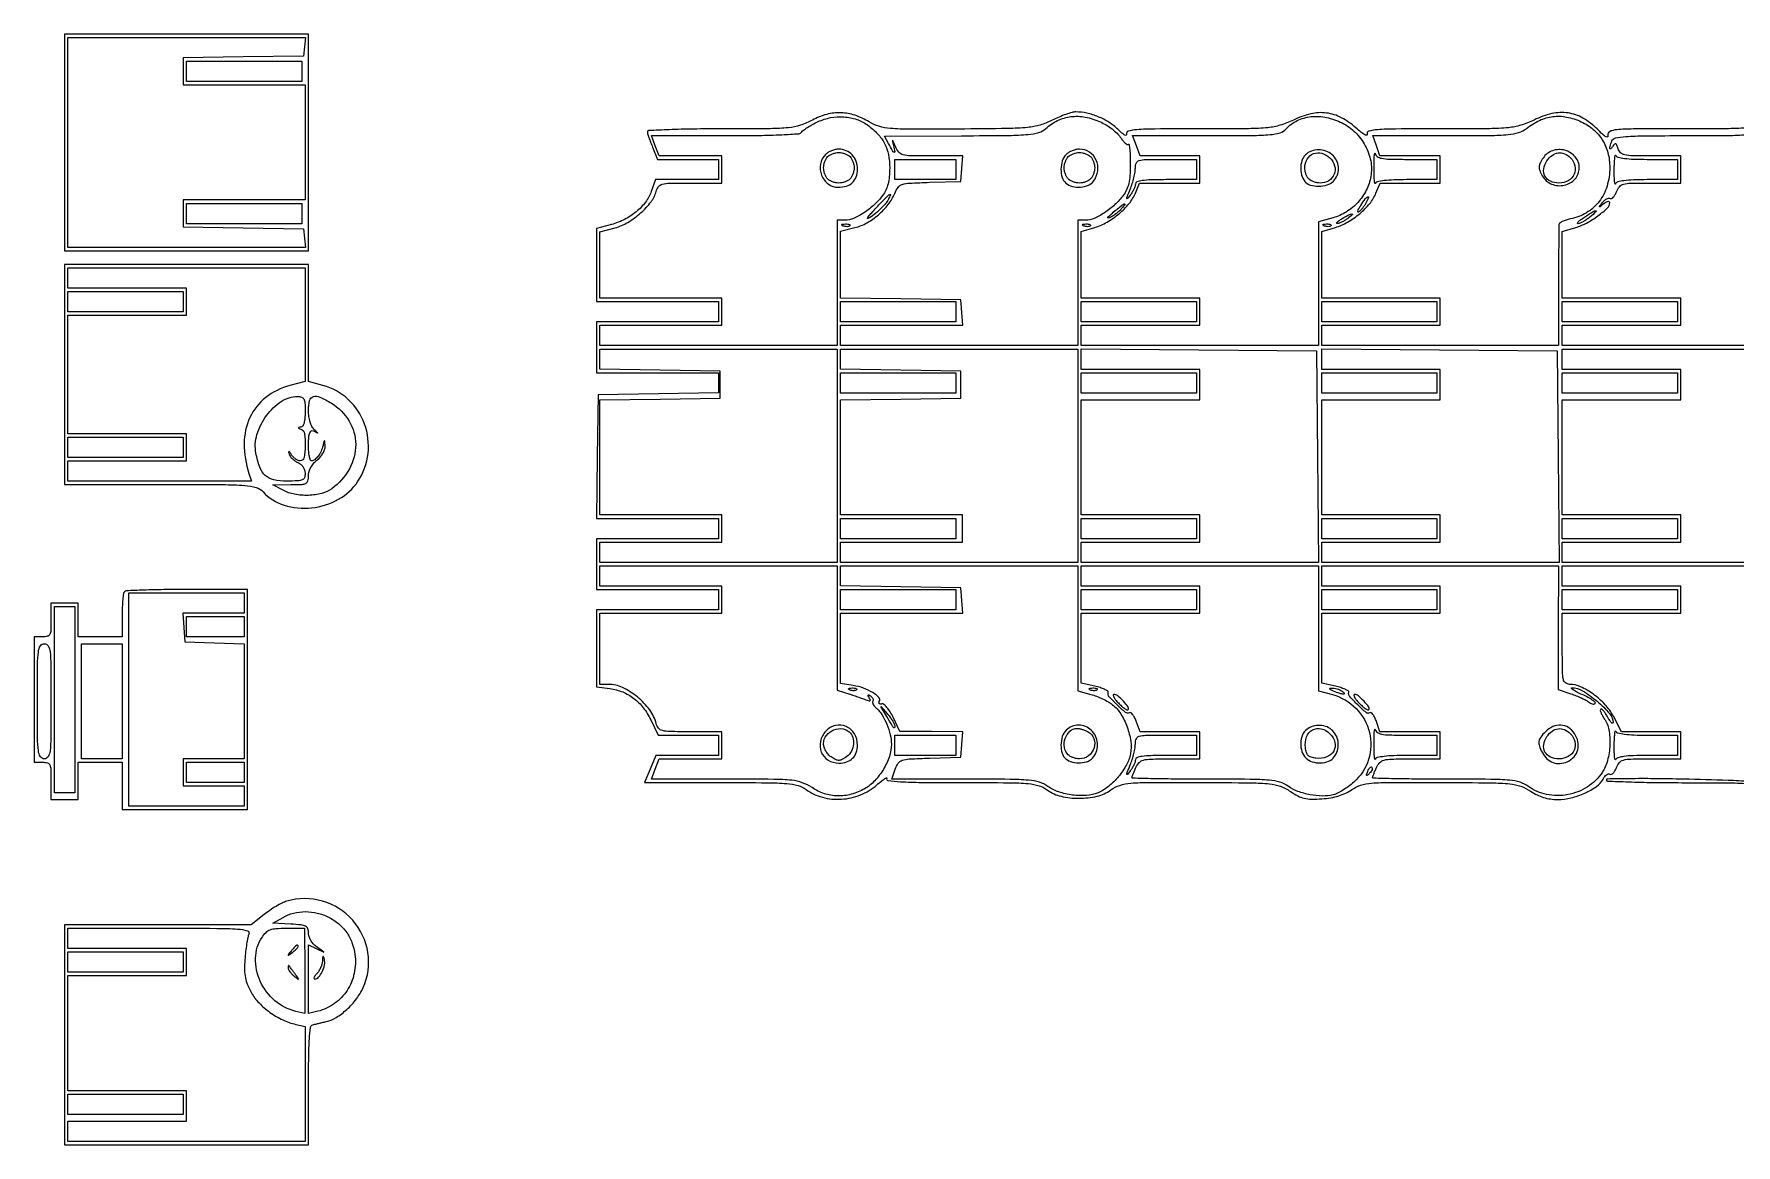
# Model space of a CAD drawing. Extents: x 210 to 1493, y 694 to 1022.
# Drawn here: x 210 to 712, y 694 to 1022 of the extents above; entities that cross this region are included whole.
import ezdxf

# ---------------------------------------------------------------- set-up
doc = ezdxf.new("R2010")
doc.units = 0

msp = doc.modelspace()

# ---------------------------------------------------------------- linework, layer by layer
for points in [[(219, 990), (219, 958), (255, 958), (291, 958), (291, 990), (291, 1022), (255, 1022), (219, 1022)], [(289.816422, 1018.25), (289.5, 1015.5), (271.75, 1015.226926), (254, 1014.953851), (254, 1010.976926), (254, 1007), (272, 1007), (290, 1007), (290, 990), (290, 973), (272, 973), (254, 973), (254, 969.023074), (254, 965.046149), (271.75, 964.773074), (289.5, 964.5), (289.816422, 961.75), (290.132845, 959), (255.066422, 959), (220, 959), (220, 990), (220, 1021), (255.066422, 1021), (290.132845, 1021)], [(289, 1011), (289, 1008), (272, 1008), (255, 1008), (255, 1011), (255, 1014), (272, 1014), (289, 1014)], [(482, 982), (482, 979), (473, 979), (464, 979), (464, 982), (464, 985), (473, 985), (482, 985)], [(289, 969), (289, 966), (272, 966), (255, 966), (255, 969), (255, 972), (272, 972), (289, 972)], [(254, 943), (254, 940), (237, 940), (220, 940), (220, 943), (220, 946), (237, 946), (254, 946)], [(482, 940), (482, 937), (465, 937), (448, 937), (448, 940), (448, 943), (465, 943), (482, 943)], [(553, 940), (553, 937), (536, 937), (519, 937), (519, 940), (519, 943), (536, 943), (553, 943)], [(624, 940), (624, 937), (607, 937), (590, 937), (590, 940), (590, 943), (607, 943), (624, 943)], [(695, 940), (695, 937), (678, 937), (661, 937), (661, 940), (661, 943), (678, 943), (695, 943)], [(447, 897.5), (447, 866), (412, 866), (377, 866), (377, 869), (377, 872), (395, 872), (413, 872), (413, 876), (413, 880), (395, 880), (377, 880), (377, 896.976926), (377, 913.953851), (394.75, 914.226926), (412.5, 914.5), (412.5, 918.5), (412.5, 922.5), (394.75, 922.773074), (377, 923.046149), (377, 926.023074), (377, 929), (412, 929), (447, 929)], [(518, 897.5), (518, 866), (483, 866), (448, 866), (448, 869), (448, 872), (466, 872), (484, 872), (484, 876), (484, 880), (466, 880), (448, 880), (448, 896.976926), (448, 913.953851), (465.75, 914.226926), (483.5, 914.5), (483.5, 918.5), (483.5, 922.5), (465.75, 922.773074), (448, 923.046149), (448, 926.023074), (448, 929), (483, 929), (518, 929)], [(588.764247, 897.25), (589.028493, 866), (554.014247, 866), (519, 866), (519, 869), (519, 872), (536.5, 872), (554, 872), (554, 876), (554, 880), (536.5, 880), (519, 880), (519, 897), (519, 914), (536.5, 914), (554, 914), (554, 918.5), (554, 923), (536.5, 923), (519, 923), (519, 926.012958), (519, 929.025916), (553.75, 928.762958), (588.5, 928.5)], [(659.764247, 897.25), (660.028493, 866), (625.014247, 866), (590, 866), (590, 869), (590, 872), (607.5, 872), (625, 872), (625, 876), (625, 880), (607.5, 880), (590, 880), (590, 897), (590, 914), (607.5, 914), (625, 914), (625, 918.5), (625, 923), (607.5, 923), (590, 923), (590, 926.012958), (590, 929.025916), (624.75, 928.762958), (659.5, 928.5)], [(730, 897.5), (730, 866), (695.5, 866), (661, 866), (661, 869), (661, 872), (678.5, 872), (696, 872), (696, 876), (696, 880), (678.5, 880), (661, 880), (661, 897), (661, 914), (678.5, 914), (696, 914), (696, 918.5), (696, 923), (678.5, 923), (661, 923), (661, 926), (661, 929), (695.5, 929), (730, 929)], [(482, 919), (482, 916), (465, 916), (448, 916), (448, 919), (448, 922), (465, 922), (482, 922)], [(553, 919), (553, 916), (536, 916), (519, 916), (519, 919), (519, 922), (536, 922), (553, 922)], [(624, 919), (624, 916), (607, 916), (590, 916), (590, 919), (590, 922), (607, 922), (624, 922)], [(695, 919), (695, 916), (678, 916), (661, 916), (661, 919), (661, 922), (678, 922), (695, 922)], [(254, 900), (254, 897), (237, 897), (220, 897), (220, 900), (220, 903), (237, 903), (254, 903)], [(482, 876), (482, 873), (465, 873), (448, 873), (448, 876), (448, 879), (465, 879), (482, 879)], [(553, 876), (553, 873), (536, 873), (519, 873), (519, 876), (519, 879), (536, 879), (553, 879)], [(624, 876), (624, 873), (607, 873), (590, 873), (590, 876), (590, 879), (607, 879), (624, 879)], [(695, 876), (695, 873), (678, 873), (661, 873), (661, 876), (661, 879), (678, 879), (695, 879)], [(272, 854), (272, 851), (262.942502, 851), (253.885004, 851), (254.192502, 846.75), (254.5, 842.5), (263.25, 842.211067), (272, 841.922134), (272, 824.961067), (272, 808), (263, 808), (254, 808), (254, 804), (254, 800), (263, 800), (272, 800), (272, 797), (272, 794), (255, 794), (238, 794), (238, 825.5), (238, 857), (255, 857), (272, 857)], [(482, 855), (482, 852), (465, 852), (448, 852), (448, 855), (448, 858), (465, 858), (482, 858)], [(553, 855), (553, 852), (536, 852), (519, 852), (519, 855), (519, 858), (536, 858), (553, 858)], [(624, 855), (624, 852), (607, 852), (590, 852), (590, 855), (590, 858), (607, 858), (624, 858)], [(695, 855), (695, 852), (678, 852), (661, 852), (661, 855), (661, 858), (678, 858), (695, 858)], [(222, 825.5), (222, 798), (219, 798), (216, 798), (216, 825.5), (216, 853), (219, 853), (222, 853)], [(272, 847), (272, 844), (263.5, 844), (255, 844), (255, 847), (255, 850), (263.5, 850), (272, 850)], [(236, 825), (236, 808), (230, 808), (224, 808), (224, 825), (224, 842), (230, 842), (236, 842)], [(482, 812), (482, 809), (473, 809), (464, 809), (464, 812), (464, 815), (473, 815), (482, 815)], [(272, 804), (272, 801), (263.5, 801), (255, 801), (255, 804), (255, 807), (263.5, 807), (272, 807)], [(254, 748), (254, 745), (237, 745), (220, 745), (220, 748), (220, 751), (237, 751), (254, 751)], [(254, 706), (254, 703), (237, 703), (220, 703), (220, 706), (220, 709), (237, 709), (254, 709)]]:
    msp.add_lwpolyline(points, close=True)
for points in [[(716.052579, 994.300768, -0.016918), (710.067655, 994.052086, -0.001923), (696.528242, 994, 0.001283), (681.981677, 993.962669, 0.020504), (677.060981, 993.735494, 0.087984), (674.956459, 993.169665, 0.376391), (674.476631, 992.073628, -0.292349), (674.364467, 991.654547, -0.329968), (673.957332, 991.612464, -0.052346), (672.920895, 992.382584, -0.010442), (671.254503, 993.980791, 0.06602), (667.073165, 997.182944, 0.095569), (662.68494, 998.691622, 0.092015), (657.926394, 998.487213, 0.057205), (652.644373, 996.614437, -0.038249), (648.781403, 995.077991, -0.05196), (645.10505, 994.339388, -0.021766), (639.493032, 994.0534, -0.001848), (625.04334, 994, 0.001597), (611.794196, 993.957677, 0.017263), (606.444229, 993.738684, 0.050006), (603.873289, 993.28316, 0.44116), (603.413319, 992.365291, -0.516723), (603.248285, 992.117451, -0.139903), (602.698255, 992.257044, -0.038258), (601.574236, 993.031028, -0.013803), (600.098174, 994.292341, 0.061914), (595.81068, 997.29561, 0.090798), (591.431503, 998.680412, 0.088722), (586.77061, 998.438739, 0.056618), (581.644373, 996.614437, -0.038249), (577.781403, 995.077991, -0.05196), (574.10505, 994.339388, -0.021766), (568.493032, 994.0534, -0.001848), (554.04334, 994, 0.001589), (540.769009, 993.957806, 0.017343), (535.431619, 993.738642, 0.050813), (532.875434, 993.280727, 0.440112), (532.415655, 992.359204, -0.412658), (532.298958, 992.095294, -0.228547), (531.9144, 992.125217, -0.046942), (531.025601, 992.760875, -0.014865), (529.82509, 993.866747, 0.052348), (527.21288, 995.934221, 0.043268), (524.059893, 997.569422, 0.043432), (520.686725, 998.631895, 0.053965), (517.419478, 998.994423, 0.06929), (516.310641, 998.843048, 0.01641), (514.526933, 998.277858, 0.016577), (512.501566, 997.485709, 0.01567), (510.494099, 996.547221, -0.045601), (506.909038, 995.125652, -0.048146), (503.190376, 994.409896, -0.019973), (497.332688, 994.093315, -0.00186), (482.860016, 993.943786, -0.001721), (468.416737, 993.898017, -0.019631), (462.722948, 994.123214, -0.051525), (459.331335, 994.746507, -0.067319), (456.453709, 996.02861, 0.056574), (452.279361, 997.996595, 0.07378), (448.12988, 998.752637, 0.074081), (443.952812, 998.270314, 0.057612), (439.697085, 996.580635, -0.044037), (436.161952, 995.065005, -0.055266), (432.674572, 994.334106, -0.02223), (427.223114, 994.051893, -0.001817), (412.947085, 994, 0.003749), (404.531582, 993.936905, 0.006246), (397.446956, 993.742124, 0.001563), (391.340501, 993.478742, 0.400737), (391, 993.122124, 0.072911), (391.077669, 992.592325, 0.008326), (391.444567, 991.438125, 0.009915), (391.93389, 990.073354, 0.007922), (392.51342, 988.622124), (394.02684, 985), (403.01342, 985), (412, 985), (412, 982), (412, 979), (402.700888, 979), (393.401777, 979), (392.154055, 975.549486, -0.074539), (390.438408, 972.377253, -0.058166), (387.733692, 969.535982, -0.055169), (384.286821, 967.259984, -0.053054), (380.380836, 965.756885), (376, 964.58519), (376, 953.792595), (376, 943), (394, 943), (412, 943), (412, 940), (412, 937), (394, 937), (376, 937), (376, 929.5), (376, 922), (394, 922), (412, 922), (412, 919.023074), (412, 916.046149), (394.25, 915.773074), (376.5, 915.5), (376.227441, 897.25), (375.954883, 879), (393.977441, 879), (412, 879), (412, 876), (412, 873), (394, 873), (376, 873), (376, 865.5), (376, 858), (394, 858), (412, 858), (412, 855), (412, 852), (394, 852), (376, 852), (376, 840.631669), (376, 829.263338), (379.953174, 828.733106, -0.062353), (383.721595, 827.739186, -0.068041), (387.008551, 825.864637, -0.065352), (389.773966, 823.103169, -0.051233), (392.003379, 819.49302), (394.178413, 815), (403.089206, 815), (412, 815), (412, 812), (412, 809), (402.75, 808.989829), (393.5, 808.979658), (391.824262, 804.989829), (390.148524, 801), (412.614755, 801, -0.001835), (426.369311, 800.949525, -0.018233), (432.13282, 800.696918, -0.045983), (435.449396, 800.120213, -0.093413), (437.823549, 798.972334, 0.094545), (442.655698, 796.649399, 0.080927), (448.28322, 796.095693, 0.0792), (453.90518, 797.36171, 0.084453), (458.717336, 800.299324, -0.008453), (460.081877, 801.4479, -0.023443), (461.090731, 802.192614, -0.092293), (461.539673, 802.385049, -0.660549), (461.636938, 802.25, 0.543876), (461.959745, 801.586691, 0.016116), (465.655175, 801.255476, 0.012115), (471.87789, 801.050483, 0.002175), (483.481476, 801, -0.001671), (497.873787, 800.951894, -0.020211), (503.399129, 800.691445, -0.055657), (506.586494, 800.049586, -0.081863), (509.124273, 798.75, 0.103286), (513.070666, 796.936297, 0.05724), (518.360857, 796.348807, 0.056967), (523.687845, 796.977985, 0.097353), (527.7526, 798.819945, -0.075891), (530.418691, 800.167789, -0.058154), (533.622989, 800.818699, -0.020602), (539.14231, 801.056365, -0.001581), (554.007236, 801.036662, -0.001547), (569.18652, 800.92156, -0.022124), (574.586958, 800.624677, -0.062768), (577.808951, 799.88883, -0.062396), (580.754636, 798.375679, 0.029471), (582.968891, 797.047663, 0.063265), (584.832595, 796.356872, 0.055919), (586.951736, 796.108068, 0.018847), (590.065397, 796.209419, 0.024054), (592.695862, 796.522136, 0.03219), (595.034639, 797.071681, 0.035553), (597.077268, 797.855068, 0.045401), (598.817997, 798.870402, -0.078181), (601.449498, 800.183143, -0.056099), (604.679098, 800.819706, -0.020148), (610.255718, 801.055392, -0.001609), (625.007236, 801.036662, -0.001592), (640.005506, 800.921612, -0.021335), (645.500354, 800.627256, -0.059573), (648.758812, 799.915049, -0.065604), (651.644183, 798.466717, 0.034244), (653.537477, 797.363066, 0.040386), (655.464227, 796.59666, 0.040362), (657.490076, 796.149646, 0.034137), (659.679385, 796, 0.061107), (663.550299, 796.474853, 0.045172), (667.629789, 797.892298, 0.046661), (671.099616, 799.869531, 0.117587), (673.016738, 802.031274, -0.046845), (673.501474, 802.763103, -0.069496), (674.061598, 803.28847, -0.093053), (674.606057, 803.537543, -0.201943), (675.052046, 803.467834, 0.249728), (675.489753, 803.439725, 0.0933), (676.010113, 803.804481, 0.06408), (676.535051, 804.501673, 0.038536), (676.977122, 805.439826, -0.08696), (677.853675, 806.912789, -0.153649), (679.044546, 807.652115, -0.058048), (681.212719, 807.945978, -0.004687), (686.975249, 808), (696, 808), (696, 812), (696, 816), (687.248283, 816), (678.496566, 816), (676.07908, 820.557006, 0.064995), (673.646475, 823.982128, 0.048079), (670.171938, 827.075009, 0.049798), (666.413017, 829.286279, 0.108482), (663.162142, 830, -0.166302), (661.957068, 830.412212, -0.179012), (661.30148, 831.464074, -0.04747), (661.044497, 833.829631, -0.003335), (661, 840.5), (661, 851), (678.5, 851), (696, 851), (696, 855), (696, 859), (678.5, 859), (661, 859), (661, 862), (661, 865), (695.5, 865), (730, 865)], [(730, 930), (695.5, 930), (661, 930), (661, 933), (661, 936), (678.5, 936), (696, 936), (696, 940), (696, 944), (678.5, 944), (661, 944), (661, 953.841712), (661, 963.683425), (664.954934, 964.868352, 0.051637), (668.145432, 966.195806, 0.033456), (671.525985, 968.335766, 0.029458), (674.314436, 970.637793, 0.208381), (675, 972.211338, 0.260187), (674.846741, 972.485917, 0.188151), (674.494729, 972.550215, 0.085121), (673.934138, 972.338491, 0.033541), (673.25, 971.872445, -0.001578), (672.122265, 970.993749, -0.369968), (672.000154, 970.999854, -0.385159), (671.990989, 971.118882, -0.00161), (672.863307, 972.23899, -0.044694), (673.45054, 972.864038, -0.060365), (674.087158, 973.305834, -0.075316), (674.674654, 973.510841, -0.186872), (675.115179, 973.428815, 0.263147), (675.528167, 973.412722, 0.087268), (676.028658, 973.793019, 0.060116), (676.539709, 974.498611, 0.035874), (676.977122, 975.439826, -0.08696), (677.853675, 976.912789, -0.153649), (679.044546, 977.652115, -0.058048), (681.212719, 977.945978, -0.004687), (686.975249, 978), (696, 978), (696, 982), (696, 986), (687.067388, 986, -0.005154), (681.681984, 986.055519, -0.049472), (679.407207, 986.328612, -0.133514), (678.197491, 986.964261, -0.129264), (677.458064, 988.132128, 0.020755), (677.07385, 989.188508, 0.184636), (676.740546, 989.542363, 0.322489), (676.377432, 989.478617, 0.052177), (675.905989, 988.882128, -0.046316), (675.311886, 988.112105, -0.612979), (675.045473, 988.188348, -0.124403), (675.085946, 988.919628, -0.015897), (675.606989, 990.418213, -0.257537), (676.655572, 991.301907, -0.030769), (679.771208, 991.723929, -0.016187), (685.322898, 991.950257, -0.002094), (697.202618, 992, 0.002083), (709.860004, 992.052739, 0.01882), (715.389222, 992.30709, 0.045287)], [(716.170768, 801.265926, 0.015813), (709.920149, 801.654549, 0.002124), (696.748882, 802, 0.003088), (688.025049, 802.137829, 0.005153), (680.681234, 802.132812, 0.001067), (674.292896, 802.048979, 0.410188), (673.998882, 801.75, 0.402245), (674.293244, 801.444218, 0.001113), (680.535609, 801.211145, 0.005264), (687.718236, 801.03466, 0.003159), (696.25, 800.96879, -0.001727), (710.657085, 800.89882, -0.021615), (716.102043, 800.617968, -0.057205)]]:
    msp.add_lwpolyline(points, format="xyb")
for points in [[(455.938211, 995.160396, -0.044537), (458.987415, 992.482351, -0.070849), (461.000462, 989.660428, -0.072024), (462.124998, 986.4236, -0.047679), (462.5, 982.5, -0.022005), (462.383331, 979.850274, -0.040639), (462.020457, 977.726621, -0.04783), (461.376053, 975.939429, -0.049049), (460.408052, 974.32333, -0.048276), (457.986343, 971.639819, -0.0388), (454.919399, 969.246766, -0.040093), (451.815043, 967.531073, -0.106589), (449.352117, 967), (447, 967), (447, 948.5), (447, 930), (412, 930), (377, 930), (377, 933), (377, 936), (395, 936), (413, 936), (413, 940), (413, 944), (395, 944), (377, 944), (377, 953.792595), (377, 963.58519), (381.449256, 964.775185, 0.070402), (385.201028, 966.36988, 0.045476), (389.012229, 969.168436, 0.046302), (392.101726, 972.458343, 0.104263), (393.594141, 975.519067, -0.102952), (394.283996, 976.943227, -0.169516), (395.392458, 977.667383, -0.05666), (397.562079, 977.950264, -0.004113), (403.608408, 978), (413, 978), (413, 982), (413, 986), (403.719238, 986), (394.438475, 986), (393.306102, 989), (392.173728, 992), (414.027847, 992, 0.003117), (423.895918, 992.061522, 0.009121), (430.696316, 992.270437, 0.005622), (435.68368, 992.571026, 0.240952), (436.564354, 993.104127, -0.098222), (437.066901, 993.644233, -0.016022), (438.258488, 994.448203, -0.017119), (439.743416, 995.312809, -0.014341), (441.373371, 996.129228, -0.063891), (445.084056, 997.309954, -0.061798), (449.015721, 997.534374, -0.063794), (452.764242, 996.79854, -0.077761)], [(524.672043, 996.061832, -0.031058), (526.393067, 995.147615, -0.025315), (528.114204, 993.967556, -0.026018), (529.590999, 992.714404, -0.058836), (530.531427, 991.592381, 0.023671), (531.225657, 990.634951, 0.037416), (531.916194, 989.892971, 0.043114), (532.516049, 989.42711, 0.289645), (532.876069, 989.423406, -0.532942), (533.134838, 989.306064, -0.014562), (533.335387, 987.84749, -0.017808), (533.47622, 985.892248, -0.009731), (533.516685, 983.488128, -0.016049), (533.404024, 980.245127, -0.039852), (533.057543, 977.896716, -0.051692), (532.418385, 976.027261, -0.051285), (531.408052, 974.323308, -0.048276), (528.986335, 971.639805, -0.0388), (525.919389, 969.246759, -0.040092), (522.815035, 967.531071, -0.106588), (520.352117, 967), (518, 967), (518, 948.5), (518, 930), (483, 930), (448, 930), (448, 933), (448, 936), (466.060365, 936), (484.120731, 936), (483.810365, 939.75), (483.5, 943.5), (465.75, 943.773074), (448, 944.046149), (448, 953.904359), (448, 963.76257), (452.264144, 964.836294, 0.067039), (455.775743, 966.241118, 0.049584), (459.200251, 968.652539, 0.049576), (462.083627, 971.691573, 0.066938), (463.98507, 974.963956, -0.064528), (465.000103, 976.730283, -0.155402), (466.220481, 977.586874, -0.063511), (468.367276, 977.970463, -0.00467), (474.35636, 978.213882), (483.5, 978.5), (483.810365, 982.25), (484.120731, 986), (474.753407, 986, -0.004334), (468.637194, 986.053014, -0.059642), (466.443868, 986.354229, -0.156097), (465.214073, 987.134388, -0.074649), (464.230712, 988.75, 0.000826), (463.478493, 990.532171, 0.191193), (463.354923, 990.657365, 0.616592), (463.290048, 990.603716, 0.001307), (463.661898, 989, -0.014284), (464.018319, 987.258626, -0.600789), (463.779789, 987.072689, -0.163016), (463.297582, 987.515706, -0.006293), (462.137435, 989.680558), (461.003961, 991.861116), (483.722347, 991.963267, 0.001725), (497.719979, 992.074502, 0.018424), (503.400221, 992.348735, 0.048447), (506.555502, 992.929108, 0.11943), (508.589668, 994.084239, -0.076497), (512.040742, 996.45281, -0.081792), (515.966439, 997.605387, -0.077486), (520.231627, 997.46753, -0.059879)], [(596.03811, 995.75, -0.078221), (599.948223, 992.939711, -0.075221), (602.867581, 989.0296, -0.076907), (604.452731, 984.514901, -0.088106), (604.491059, 979.947079, -0.076433), (603.161248, 975.93342, -0.066917), (600.641246, 972.298077, -0.06683), (597.246914, 969.453227, -0.075833), (593.360211, 967.751369), (589, 966.58519), (589, 948.292595), (589, 930), (554, 930), (519, 930), (519, 933), (519, 936), (536.5, 936), (554, 936), (554, 940), (554, 944), (536.5, 944), (519, 944), (519, 953.841712), (519, 963.683425), (523.01658, 964.886821, 0.058659), (526.640205, 966.45436, 0.043865), (530.201712, 968.960243, 0.044799), (533.169991, 971.958084, 0.07469), (534.998094, 974.995398), (536.242641, 978), (545.12132, 978), (554, 978), (554, 982), (554, 986), (545.219238, 986), (536.438475, 986), (535.306102, 989), (534.173728, 992), (555.931877, 992, 0.001743), (569.425594, 992.047027, 0.019571), (574.780571, 992.294107, 0.05341), (577.702576, 992.862016, 0.134948), (579.513678, 994.015114, -0.097455), (582.77726, 996.449747, -0.085718), (586.871582, 997.607709, -0.078586), (591.432514, 997.369208, -0.06458)], [(666.595463, 996.096118, -0.070618), (670.138182, 993.838811, -0.076677), (672.799153, 990.739441, -0.075147), (674.440151, 986.926038, -0.064178), (675, 982.582306, -0.07364), (674.191556, 977.122894, -0.089976), (671.841282, 972.535871, -0.094205), (668.133146, 969.217575, -0.089405), (663.398553, 967.414991, 0.030257), (662.09426, 967.087584, 0.042659), (660.986934, 966.630209, 0.04978), (660.20247, 966.120228, 0.218593), (659.961224, 965.638709, 0.007514), (659.944987, 964.784694, 0.000111), (659.926119, 959.767308, 0.000303), (659.909047, 953.943221, 0.0002), (659.896169, 947.25), (659.869889, 930), (624.934944, 930), (590, 930), (590, 933), (590, 936), (607.5, 936), (625, 936), (625, 940), (625, 944), (607.5, 944), (590, 944), (590, 953.841712), (590, 963.683425), (594.01658, 964.886821, 0.058659), (597.640205, 966.45436, 0.043865), (601.201712, 968.960243, 0.044799), (604.169991, 971.958084, 0.07469), (605.998094, 974.995398), (607.242641, 978), (616.12132, 978), (625, 978), (625, 982), (625, 986), (616.097825, 986), (607.19565, 986), (606.149845, 989), (605.104039, 992), (626.417161, 992, 0.001897), (639.608743, 992.050038, 0.019883), (645.006217, 992.305779, 0.05171), (648.106468, 992.903411, 0.09346), (650.391922, 994.093646, -0.056352), (654.292275, 996.506122, -0.079765), (658.206323, 997.640752, -0.080126), (662.265462, 997.490691, -0.057422)], [(443.571429, 986.428571, 0.153385), (442.100961, 983.610954, 0.137497), (442.420006, 980.321112, 0.140534), (444.388927, 977.726799, 0.161985), (447.324907, 976.75, 0.073124), (449.722937, 977.102593, 0.115346), (451.517994, 978.134319, 0.120697), (452.617334, 979.815076, 0.084954), (453, 982.051016, 0.085575), (452.596317, 984.392379, 0.10153), (451.437106, 986.309521, 0.105955), (449.662553, 987.558983, 0.100928), (447.5, 988, 0.056383), (446.482366, 987.88488, 0.038823), (445.373661, 987.538393, 0.039117), (444.34515, 987.030482, 0.062206)], [(450.8, 985.8, -0.070395), (451.259976, 985.188407, -0.038897), (451.6475, 984.335625, -0.037889), (451.911715, 983.392078, -0.049362), (452, 982.5, -0.049362), (451.911715, 981.607922, -0.037889), (451.6475, 980.664375, -0.038897), (451.259976, 979.811593, -0.070395), (450.8, 979.2, -0.070395), (450.188407, 978.740024, -0.038897), (449.335625, 978.3525, -0.037889), (448.392078, 978.088285, -0.049362), (447.5, 978, -0.049362), (446.607922, 978.088285, -0.037889), (445.664375, 978.3525, -0.038897), (444.811593, 978.740024, -0.070395), (444.2, 979.2, -0.070395), (443.740024, 979.811593, -0.038897), (443.3525, 980.664375, -0.037889), (443.088285, 981.607922, -0.049362), (443, 982.5, -0.049362), (443.088285, 983.392078, -0.037889), (443.3525, 984.335625, -0.038897), (443.740024, 985.188407, -0.070395), (444.2, 985.8, -0.070395), (444.811593, 986.259976, -0.038897), (445.664375, 986.6475, -0.037889), (446.607922, 986.911715, -0.049362), (447.5, 987, -0.049362), (448.392078, 986.911715, -0.037889), (449.335625, 986.6475, -0.038897), (450.188407, 986.259976, -0.070395)], [(514.571429, 986.428571, 0.120172), (513.451331, 984.585972, 0.074864), (513.052675, 982.076682, 0.076873), (513.409981, 979.635582, 0.145843), (514.503079, 977.997445, 0.112332), (516.42113, 977.025558, 0.078856), (518.841282, 976.812318, 0.081407), (521.131382, 977.353264, 0.137102), (522.672014, 978.56613, 0.124947), (523.907255, 981.634105, 0.138511), (523.45876, 984.79133, 0.146388), (521.462848, 987.12714, 0.144236), (518.5, 988, 0.056383), (517.482366, 987.88488, 0.038823), (516.373661, 987.538393, 0.039117), (515.34515, 987.030482, 0.062206)], [(521.8, 985.8, -0.070395), (522.259976, 985.188407, -0.038897), (522.6475, 984.335625, -0.037889), (522.911715, 983.392078, -0.049362), (523, 982.5, -0.049362), (522.911715, 981.607922, -0.037889), (522.6475, 980.664375, -0.038897), (522.259976, 979.811593, -0.070395), (521.8, 979.2, -0.070395), (521.188407, 978.740024, -0.038897), (520.335625, 978.3525, -0.037889), (519.392078, 978.088285, -0.049362), (518.5, 978, -0.049362), (517.607922, 978.088285, -0.037889), (516.664375, 978.3525, -0.038897), (515.811593, 978.740024, -0.070395), (515.2, 979.2, -0.070395), (514.740024, 979.811593, -0.038897), (514.3525, 980.664375, -0.037889), (514.088285, 981.607922, -0.049362), (514, 982.5, -0.049362), (514.088285, 983.392078, -0.037889), (514.3525, 984.335625, -0.038897), (514.740024, 985.188407, -0.070395), (515.2, 985.8, -0.070395), (515.811593, 986.259976, -0.038897), (516.664375, 986.6475, -0.037889), (517.607922, 986.911715, -0.049362), (518.5, 987, -0.049362), (519.392078, 986.911715, -0.037889), (520.335625, 986.6475, -0.038897), (521.188407, 986.259976, -0.070395)], [(553, 982), (553, 979), (544, 979, 0.006859), (539.591307, 978.93952, 0.029254), (536.96904, 978.713642, 0.052164), (535.442826, 978.326128, 0.314249), (535, 977.69113, -0.07958), (534.898109, 977.055006, -0.028399), (534.560751, 976.196533, -0.027328), (534.076981, 975.28045, -0.028979), (533.504683, 974.44113, -0.010246), (532.660913, 973.391029, -0.700491), (532.509365, 973.446122, -0.093685), (532.605117, 973.95267, -0.002188), (533.504683, 976.217881, 0.020283), (534.077196, 977.826938, 0.016612), (534.560751, 979.587445, 0.01693), (534.896966, 981.237737, 0.041806), (535, 982.467881, -0.101036), (535.301277, 983.943601, -0.227235), (536.138584, 984.679663, -0.064986), (538.039784, 984.956253, -0.00367), (544, 985), (553, 985)], [(585.56613, 986.672014, 0.137102), (584.353264, 985.131382, 0.081407), (583.812318, 982.841282, 0.078856), (584.025558, 980.42113, 0.112332), (584.997445, 978.503079, 0.145843), (586.635582, 977.409981, 0.076873), (589.076682, 977.052675, 0.074864), (591.585972, 977.451331, 0.120172), (593.428571, 978.571429, 0.199151), (594.955919, 982.263573, 0.1948), (593.440019, 985.996971, 0.180508), (589.625725, 987.807343, 0.181284)], [(592.428571, 985.428571, -0.12875), (593.803909, 983.077513, -0.163622), (593.676124, 980.58163, -0.166873), (592.074586, 978.704055, -0.134267), (589.5, 978, -0.049362), (588.607922, 978.088285, -0.037889), (587.664375, 978.3525, -0.038897), (586.811593, 978.740024, -0.070395), (586.2, 979.2, -0.070395), (585.740024, 979.811593, -0.038897), (585.3525, 980.664375, -0.037889), (585.088285, 981.607922, -0.049362), (585, 982.5, -0.134267), (585.704055, 985.074586, -0.166873), (587.58163, 986.676124, -0.163622), (590.077513, 986.803909, -0.12875)], [(615.073324, 985), (624, 985), (624, 982), (624, 979), (615.083333, 979, 0.00907), (611.281367, 978.931026, 0.020601), (608.416311, 978.708611, 0.019752), (606.3478, 978.37868, 0.26907), (605.797619, 977.892857, -0.777789), (605.657238, 977.903131, -0.025096), (605.540154, 978.831473, -0.013425), (605.46084, 980.467977, -0.005856), (605.439381, 982.642857, -0.005505), (605.466894, 984.782848, -0.015834), (605.549307, 986.265402, -0.074571), (605.668823, 986.762251, -0.744637), (605.798419, 986.75, 0.194665), (606.398353, 985.836188, 0.105095), (607.660195, 985.308763, 0.040972), (610.059528, 985.056894, 0.005674)], [(655.332541, 985.384769, 0.026413), (654.423017, 983.822539, 0.107522), (654.141829, 982.766331, 0.110583), (654.328796, 981.704546, 0.02874), (655.09103, 980.134769, 0.16831), (657.819922, 977.703419, 0.153135), (661.587379, 977.361916, 0.159886), (664.761091, 979.224005, 0.182772), (666, 982.5, 0.175871), (664.828063, 985.728752, 0.153776), (661.789144, 987.673482, 0.149764), (658.1208, 987.551618, 0.166573)], [(663.428571, 985.428571, -0.138898), (664.738774, 983.082763, -0.16799), (664.48952, 980.586847, -0.160557), (662.727821, 978.698843, -0.12606), (660, 978, -0.105231), (657.488641, 978.534462, -0.165505), (655.886402, 980.019382, -0.165498), (655.522573, 982.173454, -0.105221), (656.451981, 984.567058, -0.088166), (657.972046, 986.179499, -0.129755), (659.769939, 986.899546, -0.133042), (661.655612, 986.63061, -0.095086)], [(686.083333, 985), (695, 985), (695, 982), (695, 979), (686.083333, 979, 0.008152), (681.963214, 978.93282, 0.025036), (679.183055, 978.702461, 0.03301), (677.352034, 978.33372, 0.24569), (676.721115, 977.75, -0.726508), (676.558036, 977.754599, -0.048235), (676.422823, 978.459134, -0.018451), (676.340452, 979.92009, -0.007428), (676.331318, 981.919393, -0.006912), (676.379641, 983.923187, -0.016631), (676.485197, 985.40333, -0.038295), (676.624498, 986.164501, -0.745432), (676.776869, 986.169393, 0.261373), (677.359611, 985.639709, 0.025364), (679.308354, 985.293716, 0.022639), (682.132545, 985.068072, 0.008614)], [(462.127808, 973.238811, -0.05255), (461.143581, 971.789001, -0.027185), (459.639676, 970.193203, -0.026472), (457.879102, 968.686824, -0.033389), (456.095492, 967.497596, -0.700952), (455.965886, 967.607076, -0.075187), (456.250507, 968.123833, -0.020291), (457.186777, 969.248786, -0.007454), (458.595492, 970.762158, -0.001904), (461.609729, 973.881194, -0.04683), (462.523775, 974.659062, -0.744038), (462.71573, 974.507653, -0.028755)], [(530.954689, 970.445404, -0.036235), (530.311032, 969.775156, -0.019627), (529.431826, 969.043664, -0.019457), (528.473748, 968.365759, -0.028978), (527.582244, 967.856576, -0.06517), (527.005386, 967.658446, -0.653411), (526.89882, 967.809645, -0.071567), (527.34926, 968.359331, -0.009093), (528.5, 969.375209, -0.005067), (530.787744, 971.282345, -0.068519), (531.714799, 971.848124, -0.751595), (531.86911, 971.662252, -0.024147)], [(603.029806, 972.055694, -0.025697), (602.550765, 971.261545, -0.02248), (601.97227, 970.483125, -0.023106), (601.384881, 969.827118, -0.06026), (600.890896, 969.43257, -0.369416), (600.672196, 969.466554, -0.26008), (600.620066, 969.723698, -0.05198), (600.920255, 970.409241, -0.015861), (601.511283, 971.376876, -0.011834), (602.860788, 973.333834, -0.131512), (603.590999, 973.926625, -0.68275), (603.820696, 973.700423, -0.021591)], [(669.139216, 967.966731, -0.021722), (668.151802, 967.214294, -0.024232), (667.137268, 966.579274, -0.024533), (666.229027, 966.127305, -0.104709), (665.639216, 966.005265, -0.49234), (665.498432, 966.190007, -0.126701), (665.715895, 966.573463, -0.042116), (666.423297, 967.19224, -0.016198), (667.5, 967.932166, -0.00448), (670.145046, 969.593205, -0.133458), (670.895938, 969.814366, -0.696921), (670.993909, 969.565156, -0.008365)], [(450.729167, 965.395833, -0.126455), (450.402231, 965.202593, -0.060344), (449.916927, 965.123424, -0.05415), (449.359369, 965.160852, -0.051402), (448.8125, 965.316886, -0.054073), (448.395823, 965.538436, -0.470617), (448.37858, 965.720685, -0.168741), (448.670344, 965.862007, -0.018894), (449.416667, 965.921053, -0.028489), (450.112848, 965.910055, -0.077125), (450.592839, 965.799335, -0.208169), (450.77538, 965.614691, -0.296942)], [(521.729167, 965.395833, -0.126455), (521.402231, 965.202593, -0.060344), (520.916927, 965.123424, -0.05415), (520.359369, 965.160852, -0.051402), (519.8125, 965.316886, -0.054073), (519.395823, 965.538436, -0.470617), (519.37858, 965.720685, -0.168741), (519.670344, 965.862007, -0.018894), (520.416667, 965.921053, -0.028489), (521.112848, 965.910055, -0.077125), (521.592839, 965.799335, -0.208169), (521.77538, 965.614691, -0.296942)], [(592.729167, 965.395833, -0.126455), (592.402231, 965.202593, -0.060344), (591.916927, 965.123424, -0.05415), (591.359369, 965.160852, -0.051402), (590.8125, 965.316886, -0.054073), (590.395823, 965.538436, -0.470617), (590.37858, 965.720685, -0.168741), (590.670344, 965.862007, -0.018894), (591.416667, 965.921053, -0.028489), (592.112848, 965.910055, -0.077125), (592.592839, 965.799335, -0.208169), (592.77538, 965.614691, -0.296942)], [(597.55887, 967.468197, -0.024731), (596.737972, 966.908866, -0.025781), (595.876904, 966.441692, -0.026583), (595.094874, 966.118035, -0.093447), (594.55887, 966.035435, -0.423245), (594.416578, 966.192347, -0.180199), (594.545418, 966.480268, -0.05067), (595.108517, 966.947109, -0.017912), (596, 967.5, -0.006975), (598.164165, 968.697409, -0.128656), (598.920022, 968.878785, -0.690562), (599.008478, 968.630045, -0.014046)], [(219, 921.5), (219, 889), (247.345012, 889, -0.001141), (265.668056, 888.958205, -0.016501), (272.157391, 888.714341, -0.050375), (275.570216, 888.124197, -0.143748), (277.595012, 886.861984, 0.136766), (283.790311, 882.881134, 0.102634), (291.898048, 882.110781, 0.099578), (299.84997, 884.643305, 0.120419), (305.58445, 889.948248, 0.11859), (308.559955, 898.137127, 0.115954), (307.522422, 906.857004, 0.117406), (302.731592, 914.120999, 0.123793), (295.267242, 918.273497), (291, 919.41481), (291, 936.707405), (291, 954), (255, 954), (219, 954)], [(290, 936.207405), (290, 919.41481), (285.485177, 918.207279, 0.100641), (278.379806, 914.66967, 0.118784), (273.716225, 908.804699, 0.109957), (272.018943, 901.080126, 0.07707), (273.412999, 892.25), (274.134775, 890), (247.067388, 890), (220, 890), (220, 893), (220, 896), (237.5, 896), (255, 896), (255, 900), (255, 904), (237.5, 904), (220, 904), (220, 921.5), (220, 939), (237.5, 939), (255, 939), (255, 943), (255, 947), (237.5, 947), (220, 947), (220, 950), (220, 953), (255, 953), (290, 953)], [(290, 910.5, -0.019731), (289.92355, 908.563453, -0.04693), (289.67617, 907.145337, -0.071645), (289.283835, 906.241516, -0.243429), (288.75, 905.921053, 0.011437), (288.096611, 905.864758, 0.382689), (288, 905.757018, 0.295955), (288.090194, 905.617987, 0.009076), (288.75, 905.337719, -0.26685), (289.826365, 903.967103, -0.04143), (290.046246, 900.388344, -0.042674), (289.675459, 896.927961, -0.359021), (288.54969, 896, -0.098836), (287.913603, 896.126978, -0.051526), (287.200013, 896.514063, -0.048401), (286.522918, 897.080578, -0.053309), (285.99165, 897.75, 0.008855), (285.478385, 898.529944, 0.162198), (285.245118, 898.707074, 0.561983), (285.134359, 898.614513, 0.023561), (285.256652, 898, 0.095212), (285.555548, 897.354089, 0.044077), (286.161829, 896.650656, 0.041512), (286.951017, 896.001473, 0.04531), (287.814693, 895.512872, -0.069236), (288.701195, 894.953952, -0.069625), (289.399512, 894.175189, -0.071033), (289.84663, 893.249903, -0.077229), (290, 892.262872, -0.086393), (289.78319, 891.017443, -0.210078), (289.155071, 890.355055, -0.090265), (287.824128, 890.060544, -0.009432), (284.61501, 890, -0.050824), (280.721268, 890.396815, -0.133672), (278.239159, 891.654173, -0.123232), (276.617629, 894.071203, -0.040081), (275.480657, 898.251418, -0.121592), (275.791476, 903.741836, -0.083645), (278.60168, 909.33701, -0.086671), (282.966099, 913.531393, -0.148825), (287.75, 914.996262, -0.076812), (288.967867, 914.810128, -0.203186), (289.625208, 914.249793, -0.103169), (289.931658, 913.090208, -0.01319)], [(297.75914, 913.005402, -0.121596), (302.988462, 907.732674, -0.134284), (304.916958, 900.826039, -0.128696), (303.085417, 893.673089, -0.107097), (297.893399, 887.75376, -0.097775), (294.943453, 886.356145, -0.054151), (290.982619, 885.800714, -0.053164), (286.879367, 886.109457, -0.078817), (283.484565, 887.305124), (280.5, 888.919925), (285.75, 888.959962, 0.009365), (289.002516, 889.045702, 0.105837), (290.242529, 889.370229, 0.220296), (290.820985, 890.099961, 0.059221), (291, 891.60608, -0.07079), (291.171326, 892.810113, -0.054465), (291.678469, 894.038586, -0.051606), (292.474262, 895.193211, -0.049466), (293.5, 896.17866, 0.048488), (294.466604, 897.103677, 0.04714), (295.247265, 898.205851, 0.050654), (295.751256, 899.331887, 0.093481), (295.883999, 900.32258, 0.001828), (295.802343, 901.756586, 0.316517), (295.711399, 901.870528, 0.424315), (295.604304, 901.809425, 0.002177), (295.27639, 900.5, -0.047596), (294.689171, 898.81938, -0.053956), (293.81305, 897.354715, -0.062232), (292.816842, 896.329782, -0.170449), (291.877555, 896, -0.325124), (291.535189, 896.248937, -0.030216), (291.257782, 897.321875, -0.029803), (291.063349, 898.775071, -0.018357), (291, 900.5, -0.018201), (291.102895, 903.325662, -0.13283), (291.546898, 904.593285, -0.324216), (292.340698, 904.87652, -0.093594), (293.571155, 904.25, 0.085539), (293.714415, 904.174148, 0.763396), (293.736757, 904.208023, 0.02017), (293.401221, 904.560109, 0.004006), (292.771155, 905.160293, -0.079248), (292.017535, 906.132267, -0.050683), (291.459761, 907.451219, -0.043818), (291.114426, 909.061757, -0.030921), (291, 910.910293, -0.057748), (291.331473, 913.770719, -0.265884), (292.426429, 914.944946, -0.184911), (294.351377, 914.819422, -0.029188)], [(447, 846.658288), (447, 828.316575), (450.75, 827.093311, -0.002405), (452.287566, 826.583556, -0.00247), (453.806514, 826.063484, -0.002389), (455.119666, 825.599568, -0.010438), (455.889196, 825.305292, 0.035026), (456.483159, 825.111024, 0.289042), (456.741179, 825.195575, 0.284271), (456.778707, 825.46688, 0.034288), (456.484687, 826.024777, -0.02044), (456.173087, 826.578331, -0.272447), (456.186588, 826.802483, -0.371084), (456.37005, 826.852861, -0.027731), (456.861803, 826.58541, -0.068083), (457.271489, 826.247605, -0.084621), (457.540263, 825.834194, -0.099751), (457.629765, 825.411766, -0.141819), (457.527322, 825.044209, 0.190314), (457.453365, 824.631801, 0.070734), (457.653347, 824.066311, 0.057128), (458.073925, 823.445287, 0.04228), (458.665914, 822.863307, -0.084941), (460.216527, 821.055476, -0.037151), (461.638044, 818.223554, -0.036895), (462.663304, 815.10038, -0.060934), (463, 812.347843, -0.081488), (462.407292, 808.735222, -0.05368), (460.638528, 804.903744, -0.05334), (458.075373, 801.506252, -0.076613), (455.113756, 799.184091, -0.06096), (451.145442, 797.551672, -0.072338), (447.12723, 797.050558, -0.0744), (443.225107, 797.715891, -0.069819), (439.595138, 799.5, 0.062182), (436.719449, 800.968095, 0.062656), (433.578483, 801.679306, 0.022705), (428.353621, 801.951897, 0.001681), (414.042455, 802), (392.173728, 802), (393.306102, 805), (394.438475, 808), (403.719238, 808), (413, 808), (413, 812), (413, 816), (403.608408, 816, -0.004179), (397.608866, 816.050148, -0.055307), (395.415599, 816.330685, -0.16543), (394.295908, 817.041453, -0.108269), (393.6087, 818.422928, 0.099567), (391.698001, 822.435755, 0.059833), (388.041681, 826.264332, 0.06047), (383.650212, 829.067312, 0.112293), (379.54966, 830), (377, 830), (377, 840.5), (377, 851), (395, 851), (413, 851), (413, 855), (413, 859), (395, 859), (377, 859), (377, 862), (377, 865), (412, 865), (447, 865)], [(518, 846.538544), (518, 828.077088), (521.869453, 827.035153, -0.026471), (523.537539, 826.489831, -0.018614), (525.351888, 825.709624, -0.018843), (527.036824, 824.830244, -0.036971), (528.290851, 823.985856, -0.088169), (530.675568, 821.31251, -0.050681), (532.563778, 817.415949, -0.050486), (533.638417, 813.19106, -0.083603), (533.570059, 809.521757, -0.079874), (532.393406, 806.246079, -0.047352), (530.048259, 802.810067, -0.047094), (527.07226, 799.847441, -0.074218), (523.988031, 797.995042, -0.081003), (520.602827, 797.19868, -0.048837), (516.471851, 797.315211, -0.048531), (512.400134, 798.237631, -0.074892), (509.186967, 799.866868, 0.082413), (506.702547, 801.080248, 0.050833), (503.499963, 801.690483, 0.019782), (498.015909, 801.949252, 0.001898), (484.647649, 802), (463.104039, 802), (464.137156, 804.963601, -0.066852), (465.035629, 806.737044, -0.166473), (466.187908, 807.592167, -0.064977), (468.283431, 807.970767, -0.004433), (474.335136, 808.213601), (483.5, 808.5), (483.810365, 812.25), (484.120731, 816), (474.810365, 816.036238), (465.5, 816.072475), (463.5, 820.286238, 0.026467), (462.637373, 821.880112, 0.038013), (461.698478, 823.181492, 0.042591), (460.815052, 824.06367, 0.229966), (460.17567, 824.225223, -0.06256), (459.709763, 824.188047, -0.177723), (459.413986, 824.312092, -0.240709), (459.321991, 824.564515, -0.108076), (459.4424, 824.906801, 0.339715), (459.321573, 826.094404, 0.065513), (457.532542, 827.551812, 0.052082), (454.802433, 828.866206, 0.046312), (451.75, 829.652339), (448, 830.255616), (448, 840.627808), (448, 851), (466.060365, 851), (484.120731, 851), (483.810365, 854.75), (483.5, 858.5), (465.75, 858.773074), (448, 859.046149), (448, 862.023074), (448, 865), (483, 865), (518, 865)], [(589, 846.538544), (589, 828.077088), (593.158017, 826.957451, -0.133552), (600.158293, 822.869342, -0.13514), (604.085412, 815.816261, -0.136583), (603.828258, 807.806315, -0.137528), (599.467713, 801.105796, -0.022482), (597.939457, 799.881092, -0.019924), (596.246006, 798.745319, -0.020396), (594.638193, 797.845656, -0.055923), (593.42126, 797.390881, -0.065836), (590.242861, 797.025608, -0.042423), (586.548961, 797.403159, -0.042418), (582.971051, 798.398904, -0.065734), (580.142455, 799.898563, 0.084159), (577.68009, 801.090612, 0.049422), (574.454253, 801.691509, 0.019439), (568.924227, 801.948992, 0.001913), (555.59563, 802, -0.001965), (547.3148, 802.03255, -0.003277), (540.343716, 802.133053, -0.000433), (534.181145, 802.267642, -0.40758), (534, 802.452947, -0.086484), (534.050482, 802.742618, -0.006008), (534.340901, 803.521038, -0.008394), (534.716004, 804.44433, -0.006211), (535.160515, 805.452947, -0.082508), (536.140437, 806.909643, -0.14209), (537.390872, 807.645142, -0.0573), (539.584836, 807.942978, -0.005113), (545.160515, 808), (554, 808), (554, 812), (554, 816), (545.219238, 816), (536.438475, 816), (535.271608, 819.091384, 0.029901), (534.759394, 820.236194, 0.05086), (534.183326, 821.1114, 0.071605), (533.634387, 821.616744, 0.296965), (533.205395, 821.626941, -0.319482), (532.106486, 821.698353, -0.021397), (529.614441, 823.911293, -0.022837), (527.317297, 826.346673, -0.231057), (526.973907, 827.65654, 0.312246), (526.808991, 828.038535, 0.032219), (525.897279, 828.528964, 0.031075), (524.619765, 829.020026, 0.019369), (523.071458, 829.442061), (519, 830.384122), (519, 840.692061), (519, 851), (536.5, 851), (554, 851), (554, 855), (554, 859), (536.5, 859), (519, 859), (519, 862), (519, 865), (554, 865), (589, 865)], [(659.803182, 846.75), (659.737595, 828.5), (663.561172, 827.212788, -0.013755), (665.122677, 826.638825, -0.013689), (666.652787, 825.979016, -0.013654), (667.956683, 825.330066, -0.050947), (668.71654, 824.820287, 0.048515), (669.272284, 824.443524, 0.064581), (669.840633, 824.223192, 0.080446), (670.334768, 824.183424, 0.178139), (670.673062, 824.339729, 0.42848), (670.664397, 824.697258, 0.032517), (669.822102, 825.367213, 0.029109), (668.541622, 826.150016, 0.016146), (666.898896, 826.960267, -0.010734), (665.295327, 827.729741, -0.027069), (664.173951, 828.376259, -0.075664), (663.712214, 828.787945, -0.628866), (663.79966, 828.978038, -0.143109), (666.973954, 828.108434, -0.037845), (671.276352, 824.989025, -0.036433), (675.009263, 821.326931, -0.191348), (675.959962, 818.673275, -0.436026), (675.789138, 818.525152, -0.177884), (675.479833, 818.678432, -0.048496), (674.976984, 819.324073, -0.017042), (674.381704, 820.338408, 0.0208), (673.75422, 821.389446, 0.036994), (673.141486, 822.189185, 0.047143), (672.621159, 822.67281, 0.376414), (672.319742, 822.653076, 0.252373), (672.216416, 822.308051, 0.040733), (672.420438, 821.611327, 0.036631), (672.822387, 820.75646, 0.024572), (673.398001, 819.842161, -0.11041), (674.731646, 816.607695, -0.053306), (675.022575, 812.113495, -0.052403), (674.342573, 807.507558, -0.084618), (672.730067, 803.897883, -0.106003), (668.416321, 799.709757, -0.09424), (662.582053, 797.436909, -0.09514), (656.369554, 797.475129, -0.110643), (650.97634, 799.859372, 0.085468), (648.550795, 801.07964, 0.052101), (645.394366, 801.691552, 0.019978), (639.952618, 801.949843, 0.00187), (626.540493, 802, -0.00197), (618.280805, 802.03255, -0.003286), (611.32752, 802.133053, -0.000435), (605.18113, 802.267646, -0.407562), (605, 802.452947, -0.086484), (605.050482, 802.742618, -0.006008), (605.340901, 803.521038, -0.008394), (605.716004, 804.44433, -0.006211), (606.160515, 805.452947, -0.082508), (607.140437, 806.909643, -0.14209), (608.390872, 807.645142, -0.0573), (610.584836, 807.942978, -0.005113), (616.160515, 808), (625, 808), (625, 812), (625, 816), (616.097825, 816), (607.19565, 816), (606.123697, 819.075007, 0.029287), (605.649821, 820.214895, 0.050482), (605.110231, 821.088267, 0.071838), (604.590962, 821.594886, 0.304743), (604.178897, 821.610564, -0.32122), (603.09744, 821.684266, -0.020692), (600.609756, 823.915209, -0.022163), (598.313125, 826.360498, -0.230849), (597.973907, 827.65654, 0.312246), (597.808991, 828.038535, 0.032219), (596.897279, 828.528964, 0.031075), (595.619765, 829.020026, 0.019369), (594.071458, 829.442061), (590, 830.384122), (590, 840.692061), (590, 851), (607.5, 851), (625, 851), (625, 855), (625, 859), (607.5, 859), (590, 859), (590, 862), (590, 865), (624.934385, 865), (659.868769, 865)], [(236.666667, 857.333333, 0.164193), (236.403093, 856.801233, 0.009871), (236.195833, 855.002083, 0.013945), (236.04848, 852.80813, 0.009794), (236, 850.333333), (236, 844), (229.5, 844), (223, 844), (223, 849), (223, 854), (219, 854), (215, 854), (215, 849, -0.010324), (214.93723, 845.96031, -0.105983), (214.625, 844.75, -0.217022), (213.919849, 844.180083, -0.063163), (212.5, 844), (210, 844), (210, 825.5), (210, 807), (212.5, 807, -0.067911), (213.929226, 806.80498, -0.221767), (214.636364, 806.2, -0.098356), (214.941399, 804.900424, -0.008616), (215, 801.5), (215, 796), (219, 796), (223, 796), (223, 801.5), (223, 807), (229.5, 807), (236, 807), (236, 800), (236, 793), (254.5, 793), (273, 793), (273, 825.5), (273, 858), (255.166667, 858, 0.003496), (248.28273, 857.951873, 0.00551), (242.376042, 857.804167, 0.001706), (237.280493, 857.603134, 0.187801)], [(215, 825, -0.001893), (214.959091, 814.195825, -0.027391), (214.720588, 810.375, -0.106183), (214.128553, 808.639098, -0.263491), (213, 808, -0.263491), (211.871447, 808.639098, -0.106183), (211.279412, 810.375, -0.027391), (211.040909, 814.195825, -0.001893), (211, 825, -0.001893), (211.040909, 835.804175, -0.027391), (211.279412, 839.625, -0.106183), (211.871447, 841.360902, -0.263491), (213, 842, -0.263491), (214.128553, 841.360902, -0.106183), (214.720588, 839.625, -0.027391), (214.959091, 835.804175, -0.001893)], [(452.729167, 828.395833, -0.126455), (452.402231, 828.202593, -0.060344), (451.916927, 828.123424, -0.05415), (451.359369, 828.160852, -0.051402), (450.8125, 828.316886, -0.054073), (450.395823, 828.538436, -0.470617), (450.37858, 828.720685, -0.168741), (450.670344, 828.862007, -0.018894), (451.416667, 828.921053, -0.028489), (452.112848, 828.910055, -0.077125), (452.592839, 828.799335, -0.208169), (452.77538, 828.614691, -0.296942)], [(523.729167, 828.395833, -0.126455), (523.402231, 828.202593, -0.060344), (522.916927, 828.123424, -0.05415), (522.359369, 828.160852, -0.051402), (521.8125, 828.316886, -0.054073), (521.395823, 828.538436, -0.470617), (521.37858, 828.720685, -0.168741), (521.670344, 828.862007, -0.018894), (522.416667, 828.921053, -0.028489), (523.112848, 828.910055, -0.077125), (523.592839, 828.799335, -0.208169), (523.77538, 828.614691, -0.296942)], [(596, 828, -0.095694), (596.618131, 827.407129, -0.608383), (596.466394, 827.114008, -0.081911), (595.313446, 827.304162, -0.019739), (593.5, 828, -0.014925), (592.658129, 828.391929, -0.152377), (592.384577, 828.656114, -0.491407), (592.464625, 828.838733, -0.051935), (593, 828.914402, -0.053798), (593.682866, 828.865933, -0.029384), (594.5, 828.668473, -0.028934), (595.315929, 828.367204, -0.040566)], [(529.996296, 824.503943, 0.019048), (530.930526, 823.582486, 0.031152), (531.796314, 822.885019, 0.032702), (532.507077, 822.448783, 0.328753), (532.831146, 822.497812, 0.368952), (532.892305, 823.275491, 0.029392), (531.478864, 824.997852, 0.031803), (529.813983, 826.584185, 0.176205), (528.670698, 827, 0.443446), (528.481245, 826.790846, 0.097668), (528.63962, 826.266783, 0.046058), (529.166484, 825.463057, 0.020475)], [(600.996296, 824.503943, 0.019048), (601.930526, 823.582486, 0.031152), (602.796314, 822.885019, 0.032702), (603.507077, 822.448783, 0.328753), (603.831146, 822.497812, 0.368952), (603.892305, 823.275491, 0.029392), (602.478864, 824.997852, 0.031803), (600.813983, 826.584185, 0.176205), (599.670698, 827, 0.443446), (599.481245, 826.790846, 0.097668), (599.63962, 826.266783, 0.046058), (600.166484, 825.463057, 0.020475)], [(464, 817.722549, -0.094303), (463.901551, 817.205208, -0.56619), (463.686016, 817.169469, -0.04219), (463.207136, 817.839672, -0.001586), (461.63799, 820.5), (459.881299, 823.5), (461.940649, 821.139216, -0.020258), (462.728988, 820.157936, -0.023468), (463.395066, 819.161747, -0.023396), (463.873442, 818.276951, -0.112689)], [(443.654988, 816.171259, 0.127027), (442.072437, 813.152596, 0.155651), (442.321516, 809.992714, 0.160976), (444.335241, 807.634194, 0.137069), (447.5, 806.75, 0.077863), (449.796923, 807.109871, 0.114535), (451.543239, 808.154057, 0.117299), (452.62401, 809.839145, 0.084388), (453, 812.051016, 0.1349), (452.084112, 815.383936, 0.156041), (449.628185, 817.559111, 0.164396), (446.468978, 817.842256, 0.150814)], [(450.954319, 815.555042, -0.125974), (451.759566, 813.853856, -0.099726), (451.744606, 811.812065, -0.094827), (450.925641, 809.848867, -0.101059), (449.453621, 808.377826, -0.038923), (448.272293, 807.7235, -0.118852), (447.378786, 807.550342, -0.110596), (446.466723, 807.798317, -0.031323), (445.203621, 808.569931, -0.062876), (444.353176, 809.341177, -0.049627), (443.641365, 810.360839, -0.050739), (443.160661, 811.470255, -0.077023), (443, 812.507014, -0.166824), (443.836333, 814.943883, -0.136757), (446.060261, 816.591966, -0.139293), (448.783542, 816.835333, -0.174334)], [(514.571429, 816.428571, 0.120172), (513.451331, 814.585972, 0.074864), (513.052675, 812.076682, 0.076873), (513.409981, 809.635582, 0.145843), (514.503079, 807.997445, 0.112332), (516.42113, 807.025558, 0.078856), (518.841282, 806.812318, 0.081407), (521.131382, 807.353264, 0.137102), (522.672014, 808.56613, 0.181232), (523.80804, 812.626621, 0.180561), (521.998, 816.441221, 0.194859), (518.264338, 817.95673, 0.199092)], [(521.065741, 815.964816, -0.185355), (522.787651, 813.973003, -0.165983), (522.835184, 811.230453, -0.154696), (521.171448, 808.893065, -0.162724), (518.5, 808, -0.049362), (517.607922, 808.088285, -0.037889), (516.664375, 808.3525, -0.038897), (515.811593, 808.740024, -0.070395), (515.2, 809.2, -0.157016), (514.087426, 811.36921, -0.120633), (514.295274, 814.039309, -0.128555), (515.685172, 816.191124, -0.187551), (517.765741, 817, -0.054112), (518.424593, 816.928487, -0.021937), (519.298485, 816.695915, -0.021398), (520.225, 816.361107, -0.025467)], [(553, 812), (553, 809), (544, 809, 0.006859), (539.591307, 808.93952, 0.029254), (536.96904, 808.713642, 0.052164), (535.442826, 808.326128, 0.314249), (535, 807.69113, -0.07958), (534.898109, 807.055006, -0.028399), (534.560751, 806.196533, -0.027328), (534.076981, 805.28045, -0.028979), (533.504683, 804.44113, -0.010246), (532.660913, 803.391029, -0.700491), (532.509365, 803.446122, -0.093685), (532.605117, 803.95267, -0.002188), (533.504683, 806.217881, 0.020283), (534.077196, 807.826938, 0.016612), (534.560751, 809.587445, 0.01693), (534.896966, 811.237737, 0.041806), (535, 812.467881, -0.101036), (535.301277, 813.943601, -0.227235), (536.138584, 814.679663, -0.064986), (538.039784, 814.956253, -0.00367), (544, 815), (553, 815)], [(585.56613, 816.672014, 0.141348), (584.308735, 815.047151, 0.086295), (583.810037, 812.655721, 0.084016), (584.145316, 810.17264, 0.121479), (585.285714, 808.285714, 0.121479), (587.17264, 807.145316, 0.084016), (589.655721, 806.810037, 0.086295), (592.047151, 807.308735, 0.141348), (593.672014, 808.56613, 0.17065), (594.879187, 812.562841, 0.187317), (593.253068, 816.253068, 0.187317), (589.562841, 817.879187, 0.17065)], [(592.428571, 815.428571, -0.135164), (593.884787, 812.865658, -0.193492), (593.538873, 810.304697, -0.178203), (591.461333, 808.549212, -0.116279), (588.310472, 808.177742, -0.044924), (586.8785, 808.473915, -0.123537), (586, 809, -0.123537), (585.473915, 809.8785, -0.044924), (585.177742, 811.310472, -0.116279), (585.549212, 814.461333, -0.178203), (587.304697, 816.538873, -0.193492), (589.865658, 816.884787, -0.135164)], [(615.073324, 815), (624, 815), (624, 812), (624, 809), (615.083333, 809, 0.00907), (611.281367, 808.931026, 0.020601), (608.416311, 808.708611, 0.019752), (606.3478, 808.37868, 0.26907), (605.797619, 807.892857, -0.777789), (605.657238, 807.903131, -0.025096), (605.540154, 808.831473, -0.013425), (605.46084, 810.467977, -0.005856), (605.439381, 812.642857, -0.005505), (605.466894, 814.782848, -0.015834), (605.549307, 816.265402, -0.074571), (605.668823, 816.762251, -0.744637), (605.798419, 816.75, 0.194665), (606.398353, 815.836188, 0.105095), (607.660195, 815.308763, 0.040972), (610.059528, 815.056894, 0.005674)], [(656, 816, 0.038061), (654.650782, 814.4281, 0.118785), (654.115659, 813.150919, 0.122164), (654.228487, 811.791679, 0.041387), (655.022918, 809.957177, 0.075956), (656.452152, 808.049608, 0.104761), (658.251895, 806.902624, 0.109108), (660.304811, 806.610639, 0.08809), (662.466829, 807.16684, 0.103113), (664.462702, 808.631333, 0.121421), (665.564574, 810.694095, 0.116988), (665.603061, 813.094166, 0.091039), (664.587184, 815.507285, 0.108769), (662.822351, 817.232578, 0.125672), (660.585741, 817.942493, 0.119407), (658.193544, 817.506263, 0.092093)], [(663.428571, 815.428571, -0.138898), (664.738774, 813.082763, -0.16799), (664.48952, 810.586847, -0.160557), (662.727821, 808.698843, -0.12606), (660, 808, -0.105231), (657.488641, 808.534462, -0.165505), (655.886402, 810.019382, -0.165498), (655.522573, 812.173454, -0.105221), (656.451981, 814.567058, -0.088166), (657.972046, 816.179499, -0.129755), (659.769939, 816.899546, -0.133042), (661.655612, 816.63061, -0.095086)], [(686.083333, 815), (695, 815), (695, 812), (695, 809), (686.083333, 809, 0.008152), (681.963214, 808.93282, 0.025036), (679.183055, 808.702461, 0.03301), (677.352034, 808.33372, 0.24569), (676.721115, 807.75, -0.726508), (676.558036, 807.754599, -0.048235), (676.422823, 808.459134, -0.018451), (676.340452, 809.92009, -0.007428), (676.331318, 811.919393, -0.006912), (676.379641, 813.923187, -0.016631), (676.485197, 815.40333, -0.038295), (676.624498, 816.164501, -0.745432), (676.776869, 816.169393, 0.261373), (677.359611, 815.639709, 0.025364), (679.308354, 815.293716, 0.022639), (682.132545, 815.068072, 0.008614)], [(604.124088, 803.733333, -0.011214), (603.463552, 803.106486, -0.400052), (603.270328, 803.111181, -0.286372), (603.21821, 803.336218, -0.008399), (603.564293, 804.293128, -0.036269), (603.866277, 804.940734, -0.070189), (604.210949, 805.395085, -0.120343), (604.538684, 805.59249, -0.278911), (604.806872, 805.526461, -0.20742), (604.927901, 805.220211, -0.082976), (604.837219, 804.768815, -0.063152), (604.558688, 804.246577, -0.043285)], [(284.599153, 765.960188, 0.042638), (283.222522, 765.416818, 0.01703), (281.436966, 764.452425, 0.016707), (279.571712, 763.276023, 0.020216), (277.907792, 762.046141), (274.117277, 759), (246.558638, 759), (219, 759), (219, 726.5), (219, 694), (255, 694), (291, 694), (291, 711.531385, -0.003368), (291.057954, 720.135118, -0.014047), (291.273317, 725.313676, -0.014848), (291.609702, 728.688437, -0.293765), (292.25, 729.447862, -0.010954), (292.906852, 729.634569, -0.003259), (293.917985, 729.891158, -0.003267), (295.057906, 730.164642, -0.003524), (296.172928, 730.416185, 0.085092), (299.161285, 731.625769, 0.047016), (302.309532, 734.010879, 0.045224), (305.122664, 737.103552, 0.055392), (307.120336, 740.45863, 0.146606), (308.527549, 750.800967, 0.142837), (304.043328, 760.334431, 0.142001), (295.111516, 765.999951, 0.144458)], [(296.928915, 761.248446, -0.055258), (299.934635, 759.270809, -0.065767), (302.239853, 756.781886, -0.065714), (303.821006, 753.777958, -0.055041), (304.689268, 750.280017, -0.085949), (304.475399, 744.676037, -0.092077), (302.376466, 739.616767, -0.093977), (298.646421, 735.725885, -0.09391), (293.75, 733.46945), (291, 732.783184), (291, 742.926776), (291, 753.070368), (293.25, 752.006298), (295.5, 750.942229), (293.25, 752.593087, -0.059065), (292.38912, 753.396672, -0.046763), (291.660937, 754.442199, -0.048198), (291.164371, 755.558417, -0.080738), (291, 756.569712, 0.083814), (290.783695, 757.851042, 0.195488), (290.15318, 758.569091, 0.091137), (288.825862, 758.954127, 0.010764), (285.75, 759.19774), (280.5, 759.5), (283.5, 761.209962, -0.06849), (286.601556, 762.453411, -0.060488), (290.059857, 762.883381, -0.059119), (293.596788, 762.473991, -0.059623)], [(273.41736, 756.25, 0.056027), (273.084257, 755.228573, 0.011154), (272.738087, 753.336912, 0.011674), (272.434119, 751.104725, 0.010637), (272.223595, 748.790552, 0.019625), (272.129975, 745.691794, 0.046126), (272.363681, 743.391003, 0.050851), (272.996016, 741.310263, 0.028855), (274.152476, 738.942495, 0.064708), (276.405396, 735.924592, 0.045195), (279.630193, 733.152988, 0.044272), (283.391536, 730.943334, 0.053783), (287.25, 729.599242), (290, 728.961896), (290, 711.980948), (290, 695), (255, 695), (220, 695), (220, 698), (220, 701), (237.5, 701), (255, 701), (255, 705.5), (255, 710), (237.5, 710), (220, 710), (220, 727), (220, 744), (237.5, 744), (255, 744), (255, 748), (255, 752), (237.5, 752), (220, 752), (220, 755), (220, 758), (247.106989, 758, -0.001162), (263.904876, 757.960977, -0.015444), (270.087548, 757.741207, -0.050745), (272.946814, 757.256812, -0.461272)], [(289.869013, 745.399479), (289.937149, 732.798959), (287.218574, 733.444607, -0.120499), (281.066868, 736.592847, -0.108113), (276.766314, 742.338318, -0.112694), (275.366369, 749.149406, -0.140492), (277.273053, 755.293979, -0.04945), (278.454947, 756.758938, -0.108253), (279.656462, 757.541763, -0.075237), (281.350348, 757.905623, -0.015351), (284.423491, 758), (289.800877, 758)], [(285.872445, 751.25, 0.001576), (284.99236, 750.120493, 0.377591), (285, 750, 0.377591), (285.120493, 749.99236, 0.001576), (286.25, 750.872445, 0.017685), (287.306759, 751.76332, 0.065617), (287.869516, 752.426111, 0.241985), (287.90695, 752.806605, 0.307699), (287.622445, 753, 0.184603), (287.410139, 752.91885, 0.013803), (286.952641, 752.485937, 0.017649), (286.425681, 751.920402, 0.012436)], [(295.116001, 748.321429, -0.056422), (294.957085, 747.372447, -0.036064), (294.572468, 746.321205, -0.035987), (294.038892, 745.332268, -0.054723), (293.428571, 744.571429, 0.031321), (292.895422, 743.966945, 0.083167), (292.623147, 743.461607, 0.209066), (292.649775, 743.145146, 0.27532), (292.893388, 743, 0.222596), (293.989109, 743.513238, 0.061848), (295.04163, 745.151148, 0.059678), (295.719469, 747.140464, 0.117228), (295.679233, 748.802407, 0.01271), (295.44863, 749.595342, 0.536331), (295.305828, 749.636063, 0.198974), (295.187278, 749.403367, 0.006294)], [(285, 746.289111, 0.118513), (285.119099, 745.793695, 0.038743), (285.514063, 745.148474, 0.036088), (286.080311, 744.47468, 0.033687), (286.75, 743.872445, 0.002253), (287.88969, 742.986902, 0.484056), (288.007396, 743.016402, 0.268706), (287.990111, 743.186266, 0.001613), (287.032968, 744.5, -0.000677), (286.450487, 745.296353, -0.000854), (285.913754, 746.034896, -0.000676), (285.465372, 746.655857, -0.006866), (285.282968, 746.916667, 0.262974), (285.17753, 746.968895, 0.280207), (285.083122, 746.904197, 0.081051), (285.018789, 746.664158, 0.025033)]]:
    msp.add_lwpolyline(points, format="xyb", close=True)

doc.saveas('drawing.dxf')
